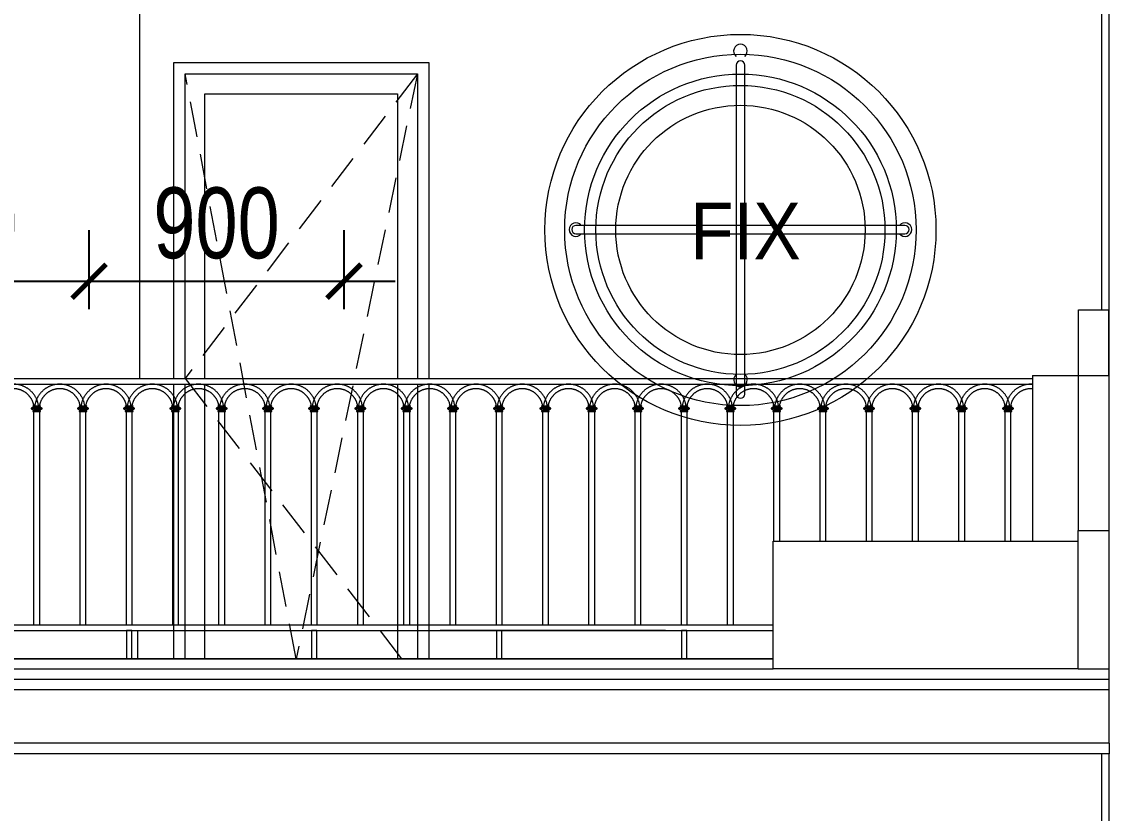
# Model space of a CAD drawing. Header units: millimetres. Extents: x -78046 to 260989, y -99288 to 158505.
# Drawn here: x 193884 to 197722, y 10957 to 13750 of the extents above; entities that cross this region are included whole.
import ezdxf
from ezdxf.xclip import XClip

# ---------------------------------------------------------------- set-up
doc = ezdxf.new("R2010")
doc.units = ezdxf.units.MM
doc.header["$LTSCALE"] = 100
doc.header["$XCLIPFRAME"] = 0
doc.header["$PDMODE"] = 98
doc.linetypes.add('HIDDEN', pattern=[0.375, 0.25, -0.125])
doc.layers.get('Defpoints').update_dxf_attribs({"lineweight": 13})
for name, color, linetype, lineweight in [('-DOOR', 137, 'Continuous', 9), ('-HATCH', 8, 'Continuous', 5), ('-HIDE', 3, 'HIDDEN', 13), ('-LINE1', 7, 'Continuous', 18), ('-TEXT', 7, 'Continuous', 15)]:
    doc.layers.add(name, color=color, linetype=linetype, lineweight=lineweight)
doc.styles.add('AVANH', font='VHAVAN_2.TTF', dxfattribs={"width": 0.8})
doc.styles.add('X-5M-DH-TUM1$0$AVANTH', font='arial.ttf', dxfattribs={"width": 0.9})
doc.dimstyles.new('C_100A3', dxfattribs={"dimscale": 100, "dimtxt": 2.5, "dimasz": 1.2, "dimexe": 1.8, "dimexo": 0, "dimgap": 0.75, "dimtad": 1, "dimdec": 0, "dimzin": 0, "dimdsep": 46, "dimtxsty": 'AVANH', "dimblk": 'ARCHTICK', "dimcen": 0, "dimdle": 1.8, "dimclrd": 256, "dimclre": 256, "dimclrt": 7, "dimadec": 0, "dimazin": 0, "dimtfac": 0.0001, "dimtdec": 0, "dimtix": 1, "dimtmove": 2, "dimatfit": 3, "dimldrblk": 'ARCHTICK', "dimfxl": 1.8, "dimtolj": 1, "dimtzin": 0, "dimarcsym": 0})

# ---------------------------------------------------------------- blocks, each defined once
blk = doc.blocks.new('lancan')
for p, q in [((-1.1, 988.8), (6547.2, 988.8)), ((-1.1, 968.8), (6547.2, 968.8)), ((2936, 889), (2927.7, 884)), ((2927.7, 884), (2927.7, 882)), ((2937.6, 884), (2927.7, 884)), ((2933.6, 893), (2933.6, 891)), ((2933.6, 893), (2937.6, 893)), ((2933.6, 891), (2936, 891)), ((2936, 891), (2936, 889)), ((2936, 891), (2937.6, 891)), ((2936, 889), (2958.4, 889)), ((2937.6, 893), (2956.8, 893)), ((2956.8, 891), (2937.6, 891)), ((2937.6, 882), (2937.6, 884)), ((2937.6, 884), (2956.8, 884)), ((2956.8, 893), (2960.8, 893)), ((2956.8, 891), (2958.4, 891)), ((2956.8, 884), (2956.8, 882)), ((2956.8, 884), (2966.6, 884)), ((2958.4, 889), (2958.4, 891)), ((2958.4, 891), (2960.8, 891)), ((2966.6, 884), (2958.4, 889)), ((2960.8, 891), (2960.8, 893)), ((2966.6, 882), (2966.6, 884)), ((3099.2, 889), (3090.9, 884)), ((3090.9, 884), (3090.9, 882)), ((3100.8, 884), (3090.9, 884)), ((3096.8, 893), (3096.8, 891)), ((3096.8, 893), (3100.8, 893)), ((3096.8, 891), (3099.2, 891)), ((3099.2, 891), (3099.2, 889)), ((3099.2, 891), (3100.8, 891)), ((3099.2, 889), (3121.6, 889)), ((3100.8, 893), (3120, 893)), ((3120, 891), (3100.8, 891)), ((3100.8, 882), (3100.8, 884)), ((3100.8, 884), (3120, 884)), ((3120, 893), (3124, 893)), ((3120, 891), (3121.6, 891)), ((3120, 884), (3120, 882)), ((3120, 884), (3129.8, 884)), ((3121.6, 889), (3121.6, 891)), ((3121.6, 891), (3124, 891)), ((3129.8, 884), (3121.6, 889)), ((3124, 891), (3124, 893)), ((3129.8, 882), (3129.8, 884)), ((3262.4, 889), (3254.1, 884)), ((3254.1, 884), (3254.1, 882)), ((3264, 884), (3254.1, 884)), ((3260, 893), (3260, 891)), ((3260, 893), (3264, 893)), ((3260, 891), (3262.4, 891)), ((3262.4, 891), (3262.4, 889)), ((3262.4, 891), (3264, 891)), ((3262.4, 889), (3284.8, 889)), ((3264, 893), (3283.2, 893)), ((3283.2, 891), (3264, 891)), ((3264, 882), (3264, 884)), ((3264, 884), (3283.2, 884)), ((3283.2, 893), (3287.2, 893)), ((3283.2, 891), (3284.8, 891)), ((3283.2, 884), (3283.2, 882)), ((3283.2, 884), (3293, 884)), ((3284.8, 889), (3284.8, 891)), ((3284.8, 891), (3287.2, 891)), ((3293, 884), (3284.8, 889)), ((3287.2, 891), (3287.2, 893)), ((3293, 882), (3293, 884)), ((3425.6, 889), (3417.3, 884)), ((3417.3, 884), (3417.3, 882)), ((3427.2, 884), (3417.3, 884)), ((3423.2, 893), (3423.2, 891)), ((3423.2, 893), (3427.2, 893)), ((3423.2, 891), (3425.6, 891)), ((3425.6, 891), (3425.6, 889)), ((3425.6, 891), (3427.2, 891)), ((3425.6, 889), (3448, 889)), ((3427.2, 893), (3446.4, 893)), ((3446.4, 891), (3427.2, 891)), ((3427.2, 882), (3427.2, 884)), ((3427.2, 884), (3446.4, 884)), ((3446.4, 893), (3450.4, 893)), ((3446.4, 891), (3448, 891)), ((3446.4, 884), (3446.4, 882)), ((3446.4, 884), (3456.2, 884)), ((3448, 889), (3448, 891)), ((3448, 891), (3450.4, 891)), ((3456.2, 884), (3448, 889)), ((3450.4, 891), (3450.4, 893)), ((3456.2, 882), (3456.2, 884)), ((3588.8, 889), (3580.5, 884)), ((3580.5, 884), (3580.5, 882)), ((3590.4, 884), (3580.5, 884)), ((3586.4, 893), (3586.4, 891)), ((3586.4, 893), (3590.4, 893)), ((3586.4, 891), (3588.8, 891)), ((3588.8, 891), (3588.8, 889)), ((3588.8, 891), (3590.4, 891)), ((3588.8, 889), (3611.2, 889)), ((3590.4, 893), (3609.6, 893)), ((3609.6, 891), (3590.4, 891)), ((3590.4, 882), (3590.4, 884)), ((3590.4, 884), (3609.6, 884)), ((3609.6, 893), (3613.6, 893)), ((3609.6, 891), (3611.2, 891)), ((3609.6, 884), (3609.6, 882)), ((3609.6, 884), (3619.4, 884)), ((3611.2, 889), (3611.2, 891)), ((3611.2, 891), (3613.6, 891)), ((3619.4, 884), (3611.2, 889)), ((3613.6, 891), (3613.6, 893)), ((3619.4, 882), (3619.4, 884)), ((3752, 889), (3743.7, 884)), ((3743.7, 884), (3743.7, 882)), ((3753.6, 884), (3743.7, 884)), ((3749.6, 893), (3749.6, 891)), ((3749.6, 893), (3753.6, 893)), ((3749.6, 891), (3752, 891)), ((3752, 891), (3752, 889)), ((3752, 891), (3753.6, 891)), ((3752, 889), (3774.4, 889)), ((3753.6, 893), (3772.8, 893)), ((3772.8, 891), (3753.6, 891)), ((3753.6, 882), (3753.6, 884)), ((3753.6, 884), (3772.8, 884)), ((3772.8, 893), (3776.8, 893)), ((3772.8, 891), (3774.4, 891)), ((3772.8, 884), (3772.8, 882)), ((3772.8, 884), (3782.6, 884)), ((3774.4, 889), (3774.4, 891)), ((3774.4, 891), (3776.8, 891)), ((3782.6, 884), (3774.4, 889)), ((3776.8, 891), (3776.8, 893)), ((3782.6, 882), (3782.6, 884)), ((3915.2, 889), (3906.9, 884)), ((3906.9, 884), (3906.9, 882)), ((3916.8, 884), (3906.9, 884)), ((3912.8, 893), (3912.8, 891)), ((3912.8, 893), (3916.8, 893)), ((3912.8, 891), (3915.2, 891)), ((3915.2, 891), (3915.2, 889)), ((3915.2, 891), (3916.8, 891)), ((3915.2, 889), (3937.6, 889)), ((3916.8, 893), (3936, 893)), ((3936, 891), (3916.8, 891)), ((3916.8, 882), (3916.8, 884)), ((3916.8, 884), (3936, 884)), ((3936, 893), (3940, 893)), ((3936, 891), (3937.6, 891)), ((3936, 884), (3936, 882)), ((3936, 884), (3945.8, 884)), ((3937.6, 889), (3937.6, 891)), ((3937.6, 891), (3940, 891)), ((3945.8, 884), (3937.6, 889)), ((3940, 891), (3940, 893)), ((3945.8, 882), (3945.8, 884)), ((4078.4, 889), (4070.1, 884)), ((4070.1, 884), (4070.1, 882)), ((4080, 884), (4070.1, 884)), ((4076, 893), (4076, 891)), ((4076, 893), (4080, 893)), ((4076, 891), (4078.4, 891)), ((4078.4, 891), (4078.4, 889)), ((4078.4, 891), (4080, 891)), ((4078.4, 889), (4100.8, 889)), ((4080, 893), (4099.2, 893)), ((4099.2, 891), (4080, 891)), ((4080, 882), (4080, 884)), ((4080, 884), (4099.2, 884)), ((4099.2, 893), (4103.2, 893)), ((4099.2, 891), (4100.8, 891)), ((4099.2, 884), (4099.2, 882)), ((4099.2, 884), (4109, 884)), ((4100.8, 889), (4100.8, 891)), ((4100.8, 891), (4103.2, 891)), ((4109, 884), (4100.8, 889)), ((4103.2, 891), (4103.2, 893)), ((4109, 882), (4109, 884)), ((4241.6, 889), (4233.3, 884)), ((4233.3, 884), (4233.3, 882)), ((4243.2, 884), (4233.3, 884)), ((4239.2, 893), (4239.2, 891)), ((4239.2, 893), (4243.2, 893)), ((4239.2, 891), (4241.6, 891)), ((4241.6, 891), (4241.6, 889)), ((4241.6, 891), (4243.2, 891)), ((4241.6, 889), (4264, 889)), ((4243.2, 893), (4262.4, 893)), ((4262.4, 891), (4243.2, 891)), ((4243.2, 882), (4243.2, 884)), ((4243.2, 884), (4262.4, 884)), ((4262.4, 893), (4266.4, 893)), ((4262.4, 891), (4264, 891)), ((4262.4, 884), (4262.4, 882)), ((4262.4, 884), (4272.2, 884)), ((4264, 889), (4264, 891)), ((4264, 891), (4266.4, 891)), ((4272.2, 884), (4264, 889)), ((4266.4, 891), (4266.4, 893)), ((4272.2, 882), (4272.2, 884)), ((4404.8, 889), (4396.5, 884)), ((4396.5, 884), (4396.5, 882)), ((4406.4, 884), (4396.5, 884)), ((4402.4, 893), (4402.4, 891)), ((4402.4, 893), (4406.4, 893)), ((4402.4, 891), (4404.8, 891)), ((4404.8, 891), (4404.8, 889)), ((4404.8, 891), (4406.4, 891)), ((4404.8, 889), (4427.1, 889)), ((4406.4, 893), (4425.6, 893)), ((4425.6, 891), (4406.4, 891)), ((4406.4, 882), (4406.4, 884)), ((4406.4, 884), (4425.6, 884)), ((4425.6, 893), (4429.5, 893)), ((4425.6, 891), (4427.1, 891)), ((4425.6, 884), (4425.6, 882)), ((4425.6, 884), (4435.4, 884)), ((4427.1, 889), (4427.1, 891)), ((4427.1, 891), (4429.5, 891)), ((4435.4, 884), (4427.1, 889)), ((4429.5, 891), (4429.5, 893)), ((4435.4, 882), (4435.4, 884)), ((4568, 889), (4559.7, 884)), ((4559.7, 884), (4559.7, 882)), ((4569.6, 884), (4559.7, 884)), ((4565.6, 893), (4565.6, 891)), ((4565.6, 893), (4569.6, 893)), ((4565.6, 891), (4568, 891)), ((4568, 891), (4568, 889)), ((4568, 891), (4569.6, 891)), ((4568, 889), (4590.3, 889)), ((4569.6, 893), (4588.8, 893)), ((4588.8, 891), (4569.6, 891)), ((4569.6, 882), (4569.6, 884)), ((4569.6, 884), (4588.8, 884)), ((4588.8, 893), (4592.7, 893)), ((4588.8, 891), (4590.3, 891)), ((4588.8, 884), (4588.8, 882)), ((4588.8, 884), (4598.6, 884)), ((4590.3, 889), (4590.3, 891)), ((4590.3, 891), (4592.7, 891)), ((4598.6, 884), (4590.3, 889)), ((4592.7, 891), (4592.7, 893)), ((4598.6, 882), (4598.6, 884)), ((4731.2, 889), (4722.9, 884)), ((4722.9, 884), (4722.9, 882)), ((4732.8, 884), (4722.9, 884)), ((4728.8, 893), (4728.8, 891)), ((4728.8, 893), (4732.8, 893)), ((4728.8, 891), (4731.2, 891)), ((4731.2, 891), (4731.2, 889)), ((4731.2, 891), (4732.8, 891)), ((4731.2, 889), (4753.5, 889)), ((4732.8, 893), (4752, 893)), ((4752, 891), (4732.8, 891)), ((4732.8, 882), (4732.8, 884)), ((4732.8, 884), (4752, 884)), ((4752, 893), (4755.9, 893)), ((4752, 891), (4753.5, 891)), ((4752, 884), (4752, 882)), ((4752, 884), (4761.8, 884)), ((4753.5, 889), (4753.5, 891)), ((4753.5, 891), (4755.9, 891)), ((4761.8, 884), (4753.5, 889)), ((4755.9, 891), (4755.9, 893)), ((4761.8, 882), (4761.8, 884)), ((4894.4, 889), (4886.1, 884)), ((4886.1, 884), (4886.1, 882)), ((4896, 884), (4886.1, 884)), ((4892, 893), (4892, 891)), ((4892, 893), (4896, 893)), ((4892, 891), (4894.4, 891)), ((4894.4, 891), (4894.4, 889)), ((4894.4, 891), (4896, 891)), ((4894.4, 889), (4916.7, 889)), ((4896, 893), (4915.2, 893)), ((4915.2, 891), (4896, 891)), ((4896, 882), (4896, 884)), ((4896, 884), (4915.2, 884)), ((4915.2, 893), (4919.1, 893)), ((4915.2, 891), (4916.7, 891)), ((4915.2, 884), (4915.2, 882)), ((4915.2, 884), (4925, 884)), ((4916.7, 889), (4916.7, 891)), ((4916.7, 891), (4919.1, 891)), ((4925, 884), (4916.7, 889)), ((4919.1, 891), (4919.1, 893)), ((4925, 882), (4925, 884)), ((5057.6, 889), (5049.3, 884)), ((5049.3, 884), (5049.3, 882)), ((5059.2, 884), (5049.3, 884)), ((5055.2, 893), (5055.2, 891)), ((5055.2, 893), (5059.2, 893)), ((5055.2, 891), (5057.6, 891)), ((5057.6, 891), (5057.6, 889)), ((5057.6, 891), (5059.2, 891)), ((5057.6, 889), (5079.9, 889)), ((5059.2, 893), (5078.4, 893)), ((5078.4, 891), (5059.2, 891)), ((5059.2, 882), (5059.2, 884)), ((5059.2, 884), (5078.4, 884)), ((5078.4, 893), (5082.3, 893)), ((5078.4, 891), (5079.9, 891)), ((5078.4, 884), (5078.4, 882)), ((5078.4, 884), (5088.2, 884)), ((5079.9, 889), (5079.9, 891)), ((5079.9, 891), (5082.3, 891)), ((5088.2, 884), (5079.9, 889)), ((5082.3, 891), (5082.3, 893)), ((5088.2, 882), (5088.2, 884)), ((5220.8, 889), (5212.5, 884)), ((5212.5, 884), (5212.5, 882)), ((5222.4, 884), (5212.5, 884)), ((5218.4, 893), (5218.4, 891)), ((5218.4, 893), (5222.4, 893)), ((5218.4, 891), (5220.8, 891)), ((5220.8, 891), (5220.8, 889)), ((5220.8, 891), (5222.4, 891)), ((5220.8, 889), (5243.1, 889)), ((5222.4, 893), (5241.6, 893)), ((5241.6, 891), (5222.4, 891)), ((5222.4, 882), (5222.4, 884)), ((5222.4, 884), (5241.6, 884)), ((5241.6, 893), (5245.5, 893)), ((5241.6, 891), (5243.1, 891)), ((5241.6, 884), (5241.6, 882)), ((5241.6, 884), (5251.4, 884)), ((5243.1, 889), (5243.1, 891)), ((5243.1, 891), (5245.5, 891)), ((5251.4, 884), (5243.1, 889)), ((5245.5, 891), (5245.5, 893)), ((5251.4, 882), (5251.4, 884)), ((5384, 889), (5375.7, 884)), ((5375.7, 884), (5375.7, 882)), ((5385.6, 884), (5375.7, 884)), ((5381.6, 893), (5381.6, 891)), ((5381.6, 893), (5385.6, 893)), ((5381.6, 891), (5384, 891)), ((5384, 891), (5384, 889)), ((5384, 891), (5385.6, 891)), ((5384, 889), (5406.3, 889)), ((5385.6, 893), (5404.8, 893)), ((5404.8, 891), (5385.6, 891)), ((5385.6, 882), (5385.6, 884)), ((5385.6, 884), (5404.8, 884)), ((5404.8, 893), (5408.7, 893)), ((5404.8, 891), (5406.3, 891)), ((5404.8, 884), (5404.8, 882)), ((5404.8, 884), (5414.6, 884)), ((5406.3, 889), (5406.3, 891)), ((5406.3, 891), (5408.7, 891)), ((5414.6, 884), (5406.3, 889)), ((5408.7, 891), (5408.7, 893)), ((5414.6, 882), (5414.6, 884)), ((5547.2, 889), (5538.9, 884)), ((5538.9, 884), (5538.9, 882)), ((5548.8, 884), (5538.9, 884)), ((5544.8, 893), (5544.8, 891)), ((5544.8, 893), (5548.8, 893)), ((5544.8, 891), (5547.2, 891)), ((5547.2, 891), (5547.2, 889)), ((5547.2, 891), (5548.8, 891)), ((5547.2, 889), (5569.5, 889)), ((5548.8, 893), (5568, 893)), ((5568, 891), (5548.8, 891)), ((5548.8, 882), (5548.8, 884)), ((5548.8, 884), (5568, 884)), ((5568, 893), (5571.9, 893)), ((5568, 891), (5569.5, 891)), ((5568, 884), (5568, 882)), ((5568, 884), (5577.8, 884)), ((5569.5, 889), (5569.5, 891)), ((5569.5, 891), (5571.9, 891)), ((5577.8, 884), (5569.5, 889)), ((5571.9, 891), (5571.9, 893)), ((5577.8, 882), (5577.8, 884)), ((5710.4, 889), (5702.1, 884)), ((5702.1, 884), (5702.1, 882)), ((5712, 884), (5702.1, 884)), ((5708, 893), (5708, 891)), ((5708, 893), (5712, 893)), ((5708, 891), (5710.4, 891)), ((5710.4, 891), (5710.4, 889)), ((5710.4, 891), (5712, 891)), ((5710.4, 889), (5732.7, 889)), ((5712, 893), (5731.2, 893)), ((5731.2, 891), (5712, 891)), ((5712, 882), (5712, 884)), ((5712, 884), (5731.2, 884)), ((5731.2, 893), (5735.1, 893)), ((5731.2, 891), (5732.7, 891)), ((5731.2, 884), (5731.2, 882)), ((5731.2, 884), (5741, 884)), ((5732.7, 889), (5732.7, 891)), ((5732.7, 891), (5735.1, 891)), ((5741, 884), (5732.7, 889)), ((5735.1, 891), (5735.1, 893)), ((5741, 882), (5741, 884)), ((5873.6, 889), (5865.3, 884)), ((5865.3, 884), (5865.3, 882)), ((5875.2, 884), (5865.3, 884)), ((5871.2, 893), (5871.2, 891)), ((5871.2, 893), (5875.2, 893)), ((5871.2, 891), (5873.6, 891)), ((5873.6, 891), (5873.6, 889)), ((5873.6, 891), (5875.2, 891)), ((5873.6, 889), (5895.9, 889)), ((5875.2, 893), (5894.4, 893)), ((5894.4, 891), (5875.2, 891)), ((5875.2, 882), (5875.2, 884)), ((5875.2, 884), (5894.4, 884)), ((5894.4, 893), (5898.3, 893)), ((5894.4, 891), (5895.9, 891)), ((5894.4, 884), (5894.4, 882)), ((5894.4, 884), (5904.2, 884)), ((5895.9, 889), (5895.9, 891)), ((5895.9, 891), (5898.3, 891)), ((5904.2, 884), (5895.9, 889)), ((5898.3, 891), (5898.3, 893)), ((5904.2, 882), (5904.2, 884)), ((6036.8, 889), (6028.5, 884)), ((6028.5, 884), (6028.5, 882)), ((6038.4, 884), (6028.5, 884)), ((6034.4, 893), (6034.4, 891)), ((6034.4, 893), (6038.4, 893)), ((6034.4, 891), (6036.8, 891)), ((6036.8, 891), (6036.8, 889)), ((6036.8, 891), (6038.4, 891)), ((6036.8, 889), (6059.1, 889)), ((6038.4, 893), (6057.6, 893)), ((6057.6, 891), (6038.4, 891)), ((6038.4, 882), (6038.4, 884)), ((6038.4, 884), (6057.6, 884)), ((6057.6, 893), (6061.5, 893)), ((6057.6, 891), (6059.1, 891)), ((6057.6, 884), (6057.6, 882)), ((6057.6, 884), (6067.4, 884)), ((6059.1, 889), (6059.1, 891)), ((6059.1, 891), (6061.5, 891)), ((6067.4, 884), (6059.1, 889)), ((6061.5, 891), (6061.5, 893)), ((6067.4, 882), (6067.4, 884)), ((6200, 889), (6191.7, 884)), ((6191.7, 884), (6191.7, 882)), ((6201.6, 884), (6191.7, 884)), ((6197.6, 893), (6197.6, 891)), ((6197.6, 893), (6201.6, 893)), ((6197.6, 891), (6200, 891)), ((6200, 891), (6200, 889)), ((6200, 891), (6201.6, 891)), ((6200, 889), (6222.3, 889)), ((6201.6, 893), (6220.8, 893)), ((6220.8, 891), (6201.6, 891)), ((6201.6, 882), (6201.6, 884)), ((6201.6, 884), (6220.8, 884)), ((6220.8, 893), (6224.7, 893)), ((6220.8, 891), (6222.3, 891)), ((6220.8, 884), (6220.8, 882)), ((6220.8, 884), (6230.6, 884)), ((6222.3, 889), (6222.3, 891)), ((6222.3, 891), (6224.7, 891)), ((6230.6, 884), (6222.3, 889)), ((6224.7, 891), (6224.7, 893)), ((6230.6, 882), (6230.6, 884)), ((6363.2, 889), (6354.9, 884)), ((6354.9, 884), (6354.9, 882)), ((6364.8, 884), (6354.9, 884)), ((6360.8, 893), (6360.8, 891)), ((6360.8, 893), (6364.8, 893)), ((6360.8, 891), (6363.2, 891)), ((6363.2, 891), (6363.2, 889)), ((6363.2, 891), (6364.8, 891)), ((6363.2, 889), (6385.5, 889)), ((6364.8, 893), (6384, 893)), ((6384, 891), (6364.8, 891)), ((6364.8, 882), (6364.8, 884)), ((6364.8, 884), (6384, 884)), ((6384, 893), (6387.9, 893)), ((6384, 891), (6385.5, 891)), ((6384, 884), (6384, 882)), ((6384, 884), (6393.8, 884)), ((6385.5, 889), (6385.5, 891)), ((6385.5, 891), (6387.9, 891)), ((6393.8, 884), (6385.5, 889)), ((6387.9, 891), (6387.9, 893)), ((6393.8, 882), (6393.8, 884)), ((2927.7, 882), (2936, 876.9)), ((2937.6, 882), (2927.7, 882)), ((2933.6, 874.9), (2933.6, 872.9)), ((2933.6, 874.9), (2936, 874.9)), ((2933.6, 872.9), (2937.6, 872.9)), ((2936, 876.9), (2936, 874.9)), ((2936, 876.9), (2958.4, 876.9)), ((2936, 874.9), (2937.6, 874.9)), ((2937.6, 882), (2956.8, 882)), ((2956.8, 874.9), (2937.6, 874.9)), ((2937.6, 120), (2937.6, 872.9)), ((2937.6, 872.9), (2956.8, 872.9)), ((2956.8, 882), (2966.6, 882)), ((2956.8, 874.9), (2958.4, 874.9)), ((2956.8, 872.9), (2956.8, 120)), ((2956.8, 872.9), (2960.8, 872.9)), ((2958.4, 876.9), (2966.6, 882)), ((2958.4, 874.9), (2958.4, 876.9)), ((2958.4, 874.9), (2960.8, 874.9)), ((2960.8, 872.9), (2960.8, 874.9)), ((3090.9, 882), (3099.2, 876.9)), ((3100.8, 882), (3090.9, 882)), ((3096.8, 874.9), (3096.8, 872.9)), ((3096.8, 874.9), (3099.2, 874.9)), ((3096.8, 872.9), (3100.8, 872.9)), ((3099.2, 876.9), (3099.2, 874.9)), ((3099.2, 876.9), (3121.6, 876.9)), ((3099.2, 874.9), (3100.8, 874.9)), ((3100.8, 882), (3120, 882)), ((3120, 874.9), (3100.8, 874.9)), ((3100.8, 120), (3100.8, 872.9)), ((3100.8, 872.9), (3120, 872.9)), ((3120, 882), (3129.8, 882)), ((3120, 874.9), (3121.6, 874.9)), ((3120, 872.9), (3120, 120)), ((3120, 872.9), (3124, 872.9)), ((3121.6, 876.9), (3129.8, 882)), ((3121.6, 874.9), (3121.6, 876.9)), ((3121.6, 874.9), (3124, 874.9)), ((3124, 872.9), (3124, 874.9)), ((3254.1, 882), (3262.4, 876.9)), ((3264, 882), (3254.1, 882)), ((3260, 874.9), (3260, 872.9)), ((3260, 874.9), (3262.4, 874.9)), ((3260, 872.9), (3264, 872.9)), ((3262.4, 876.9), (3262.4, 874.9)), ((3262.4, 876.9), (3284.8, 876.9)), ((3262.4, 874.9), (3264, 874.9)), ((3264, 882), (3283.2, 882)), ((3283.2, 874.9), (3264, 874.9)), ((3264, 120), (3264, 872.9)), ((3264, 872.9), (3283.2, 872.9)), ((3283.2, 882), (3293, 882)), ((3283.2, 874.9), (3284.8, 874.9)), ((3283.2, 872.9), (3283.2, 120)), ((3283.2, 872.9), (3287.2, 872.9)), ((3284.8, 876.9), (3293, 882)), ((3284.8, 874.9), (3284.8, 876.9)), ((3284.8, 874.9), (3287.2, 874.9)), ((3287.2, 872.9), (3287.2, 874.9)), ((3417.3, 882), (3425.6, 876.9)), ((3427.2, 882), (3417.3, 882)), ((3423.2, 874.9), (3423.2, 872.9)), ((3423.2, 874.9), (3425.6, 874.9)), ((3423.2, 872.9), (3427.2, 872.9)), ((3425.6, 876.9), (3425.6, 874.9)), ((3425.6, 876.9), (3448, 876.9)), ((3425.6, 874.9), (3427.2, 874.9)), ((3427.2, 882), (3446.4, 882)), ((3446.4, 874.9), (3427.2, 874.9)), ((3427.2, 120), (3427.2, 872.9)), ((3427.2, 872.9), (3446.4, 872.9)), ((3446.4, 882), (3456.2, 882)), ((3446.4, 874.9), (3448, 874.9)), ((3446.4, 872.9), (3446.4, 120)), ((3446.4, 872.9), (3450.4, 872.9)), ((3448, 876.9), (3456.2, 882)), ((3448, 874.9), (3448, 876.9)), ((3448, 874.9), (3450.4, 874.9)), ((3450.4, 872.9), (3450.4, 874.9)), ((3580.5, 882), (3588.8, 876.9)), ((3590.4, 882), (3580.5, 882)), ((3586.4, 874.9), (3586.4, 872.9)), ((3586.4, 874.9), (3588.8, 874.9)), ((3586.4, 872.9), (3590.4, 872.9)), ((3588.8, 876.9), (3588.8, 874.9)), ((3588.8, 876.9), (3611.2, 876.9)), ((3588.8, 874.9), (3590.4, 874.9)), ((3590.4, 882), (3609.6, 882)), ((3609.6, 874.9), (3590.4, 874.9)), ((3590.4, 120), (3590.4, 872.9)), ((3590.4, 872.9), (3609.6, 872.9)), ((3609.6, 882), (3619.4, 882)), ((3609.6, 874.9), (3611.2, 874.9)), ((3609.6, 872.9), (3609.6, 120)), ((3609.6, 872.9), (3613.6, 872.9)), ((3611.2, 876.9), (3619.4, 882)), ((3611.2, 874.9), (3611.2, 876.9)), ((3611.2, 874.9), (3613.6, 874.9)), ((3613.6, 872.9), (3613.6, 874.9)), ((3743.7, 882), (3752, 876.9)), ((3753.6, 882), (3743.7, 882)), ((3749.6, 874.9), (3749.6, 872.9)), ((3749.6, 874.9), (3752, 874.9)), ((3749.6, 872.9), (3753.6, 872.9)), ((3752, 876.9), (3752, 874.9)), ((3752, 876.9), (3774.4, 876.9)), ((3752, 874.9), (3753.6, 874.9)), ((3753.6, 882), (3772.8, 882)), ((3772.8, 874.9), (3753.6, 874.9)), ((3753.6, 120), (3753.6, 872.9)), ((3753.6, 872.9), (3772.8, 872.9)), ((3772.8, 882), (3782.6, 882)), ((3772.8, 874.9), (3774.4, 874.9)), ((3772.8, 872.9), (3772.8, 120)), ((3772.8, 872.9), (3776.8, 872.9)), ((3774.4, 876.9), (3782.6, 882)), ((3774.4, 874.9), (3774.4, 876.9)), ((3774.4, 874.9), (3776.8, 874.9)), ((3776.8, 872.9), (3776.8, 874.9)), ((3906.9, 882), (3915.2, 876.9)), ((3916.8, 882), (3906.9, 882)), ((3912.8, 874.9), (3912.8, 872.9)), ((3912.8, 874.9), (3915.2, 874.9)), ((3912.8, 872.9), (3916.8, 872.9)), ((3915.2, 876.9), (3915.2, 874.9)), ((3915.2, 876.9), (3937.6, 876.9)), ((3915.2, 874.9), (3916.8, 874.9)), ((3916.8, 882), (3936, 882)), ((3936, 874.9), (3916.8, 874.9)), ((3916.8, 120), (3916.8, 872.9)), ((3916.8, 872.9), (3936, 872.9)), ((3936, 882), (3945.8, 882)), ((3936, 874.9), (3937.6, 874.9)), ((3936, 872.9), (3936, 120)), ((3936, 872.9), (3940, 872.9)), ((3937.6, 876.9), (3945.8, 882)), ((3937.6, 874.9), (3937.6, 876.9)), ((3937.6, 874.9), (3940, 874.9)), ((3940, 872.9), (3940, 874.9)), ((4070.1, 882), (4078.4, 876.9)), ((4080, 882), (4070.1, 882)), ((4076, 874.9), (4076, 872.9)), ((4076, 874.9), (4078.4, 874.9)), ((4076, 872.9), (4080, 872.9)), ((4078.4, 876.9), (4078.4, 874.9)), ((4078.4, 876.9), (4100.8, 876.9)), ((4078.4, 874.9), (4080, 874.9)), ((4080, 882), (4099.2, 882)), ((4099.2, 874.9), (4080, 874.9)), ((4080, 120), (4080, 872.9)), ((4080, 872.9), (4099.2, 872.9)), ((4099.2, 882), (4109, 882)), ((4099.2, 874.9), (4100.8, 874.9)), ((4099.2, 872.9), (4099.2, 120)), ((4099.2, 872.9), (4103.2, 872.9)), ((4100.8, 876.9), (4109, 882)), ((4100.8, 874.9), (4100.8, 876.9)), ((4100.8, 874.9), (4103.2, 874.9)), ((4103.2, 872.9), (4103.2, 874.9)), ((4233.3, 882), (4241.6, 876.9)), ((4243.2, 882), (4233.3, 882)), ((4239.2, 874.9), (4239.2, 872.9)), ((4239.2, 874.9), (4241.6, 874.9)), ((4239.2, 872.9), (4243.2, 872.9)), ((4241.6, 876.9), (4241.6, 874.9)), ((4241.6, 876.9), (4264, 876.9)), ((4241.6, 874.9), (4243.2, 874.9)), ((4243.2, 882), (4262.4, 882)), ((4262.4, 874.9), (4243.2, 874.9)), ((4243.2, 120), (4243.2, 872.9)), ((4243.2, 872.9), (4262.4, 872.9)), ((4262.4, 882), (4272.2, 882)), ((4262.4, 874.9), (4264, 874.9)), ((4262.4, 872.9), (4262.4, 120)), ((4262.4, 872.9), (4266.4, 872.9)), ((4264, 876.9), (4272.2, 882)), ((4264, 874.9), (4264, 876.9)), ((4264, 874.9), (4266.4, 874.9)), ((4266.4, 872.9), (4266.4, 874.9)), ((4396.5, 882), (4404.8, 876.9)), ((4406.4, 882), (4396.5, 882)), ((4402.4, 874.9), (4402.4, 872.9)), ((4402.4, 874.9), (4404.8, 874.9)), ((4402.4, 872.9), (4406.4, 872.9)), ((4404.8, 876.9), (4404.8, 874.9)), ((4404.8, 876.9), (4427.1, 876.9)), ((4404.8, 874.9), (4406.4, 874.9)), ((4406.4, 882), (4425.6, 882)), ((4425.6, 874.9), (4406.4, 874.9)), ((4406.4, 120), (4406.4, 872.9)), ((4406.4, 872.9), (4425.6, 872.9)), ((4425.6, 882), (4435.4, 882)), ((4425.6, 874.9), (4427.1, 874.9)), ((4425.6, 872.9), (4425.6, 120)), ((4425.6, 872.9), (4429.5, 872.9)), ((4427.1, 876.9), (4435.4, 882)), ((4427.1, 874.9), (4427.1, 876.9)), ((4427.1, 874.9), (4429.5, 874.9)), ((4429.5, 872.9), (4429.5, 874.9)), ((4559.7, 882), (4568, 876.9)), ((4569.6, 882), (4559.7, 882)), ((4565.6, 874.9), (4565.6, 872.9)), ((4565.6, 874.9), (4568, 874.9)), ((4565.6, 872.9), (4569.6, 872.9)), ((4568, 876.9), (4568, 874.9)), ((4568, 876.9), (4590.3, 876.9)), ((4568, 874.9), (4569.6, 874.9)), ((4569.6, 882), (4588.8, 882)), ((4588.8, 874.9), (4569.6, 874.9)), ((4569.6, 120), (4569.6, 872.9)), ((4569.6, 872.9), (4588.8, 872.9)), ((4588.8, 882), (4598.6, 882)), ((4588.8, 874.9), (4590.3, 874.9)), ((4588.8, 872.9), (4588.8, 120)), ((4588.8, 872.9), (4592.7, 872.9)), ((4590.3, 876.9), (4598.6, 882)), ((4590.3, 874.9), (4590.3, 876.9)), ((4590.3, 874.9), (4592.7, 874.9)), ((4592.7, 872.9), (4592.7, 874.9)), ((4722.9, 882), (4731.2, 876.9)), ((4732.8, 882), (4722.9, 882)), ((4728.8, 874.9), (4728.8, 872.9)), ((4728.8, 874.9), (4731.2, 874.9)), ((4728.8, 872.9), (4732.8, 872.9)), ((4731.2, 876.9), (4731.2, 874.9)), ((4731.2, 876.9), (4753.5, 876.9)), ((4731.2, 874.9), (4732.8, 874.9)), ((4732.8, 882), (4752, 882)), ((4752, 874.9), (4732.8, 874.9)), ((4732.8, 120), (4732.8, 872.9)), ((4732.8, 872.9), (4752, 872.9)), ((4752, 882), (4761.8, 882)), ((4752, 874.9), (4753.5, 874.9)), ((4752, 872.9), (4752, 120)), ((4752, 872.9), (4755.9, 872.9)), ((4753.5, 876.9), (4761.8, 882)), ((4753.5, 874.9), (4753.5, 876.9)), ((4753.5, 874.9), (4755.9, 874.9)), ((4755.9, 872.9), (4755.9, 874.9)), ((4886.1, 882), (4894.4, 876.9)), ((4896, 882), (4886.1, 882)), ((4892, 874.9), (4892, 872.9)), ((4892, 874.9), (4894.4, 874.9)), ((4892, 872.9), (4896, 872.9)), ((4894.4, 876.9), (4894.4, 874.9)), ((4894.4, 876.9), (4916.7, 876.9)), ((4894.4, 874.9), (4896, 874.9)), ((4896, 882), (4915.2, 882)), ((4915.2, 874.9), (4896, 874.9)), ((4896, 120), (4896, 872.9)), ((4896, 872.9), (4915.2, 872.9)), ((4915.2, 882), (4925, 882)), ((4915.2, 874.9), (4916.7, 874.9)), ((4915.2, 872.9), (4915.2, 120)), ((4915.2, 872.9), (4919.1, 872.9)), ((4916.7, 876.9), (4925, 882)), ((4916.7, 874.9), (4916.7, 876.9)), ((4916.7, 874.9), (4919.1, 874.9)), ((4919.1, 872.9), (4919.1, 874.9)), ((5049.3, 882), (5057.6, 876.9)), ((5059.2, 882), (5049.3, 882)), ((5055.2, 874.9), (5055.2, 872.9)), ((5055.2, 874.9), (5057.6, 874.9)), ((5055.2, 872.9), (5059.2, 872.9)), ((5057.6, 876.9), (5057.6, 874.9)), ((5057.6, 876.9), (5079.9, 876.9)), ((5057.6, 874.9), (5059.2, 874.9)), ((5059.2, 882), (5078.4, 882)), ((5078.4, 874.9), (5059.2, 874.9)), ((5059.2, 120), (5059.2, 872.9)), ((5059.2, 872.9), (5078.4, 872.9)), ((5078.4, 882), (5088.2, 882)), ((5078.4, 874.9), (5079.9, 874.9)), ((5078.4, 872.9), (5078.4, 120)), ((5078.4, 872.9), (5082.3, 872.9)), ((5079.9, 876.9), (5088.2, 882)), ((5079.9, 874.9), (5079.9, 876.9)), ((5079.9, 874.9), (5082.3, 874.9)), ((5082.3, 872.9), (5082.3, 874.9)), ((5212.5, 882), (5220.8, 876.9)), ((5222.4, 882), (5212.5, 882)), ((5218.4, 874.9), (5218.4, 872.9)), ((5218.4, 874.9), (5220.8, 874.9)), ((5218.4, 872.9), (5222.4, 872.9)), ((5220.8, 876.9), (5220.8, 874.9)), ((5220.8, 876.9), (5243.1, 876.9)), ((5220.8, 874.9), (5222.4, 874.9)), ((5222.4, 882), (5241.6, 882)), ((5241.6, 874.9), (5222.4, 874.9)), ((5222.4, 120), (5222.4, 872.9)), ((5222.4, 872.9), (5241.6, 872.9)), ((5241.6, 882), (5251.4, 882)), ((5241.6, 874.9), (5243.1, 874.9)), ((5241.6, 872.9), (5241.6, 120)), ((5241.6, 872.9), (5245.5, 872.9)), ((5243.1, 876.9), (5251.4, 882)), ((5243.1, 874.9), (5243.1, 876.9)), ((5243.1, 874.9), (5245.5, 874.9)), ((5245.5, 872.9), (5245.5, 874.9)), ((5375.7, 882), (5384, 876.9)), ((5385.6, 882), (5375.7, 882)), ((5381.6, 874.9), (5381.6, 872.9)), ((5381.6, 874.9), (5384, 874.9)), ((5381.6, 872.9), (5385.6, 872.9)), ((5384, 876.9), (5384, 874.9)), ((5384, 876.9), (5406.3, 876.9)), ((5384, 874.9), (5385.6, 874.9)), ((5385.6, 882), (5404.8, 882)), ((5404.8, 874.9), (5385.6, 874.9)), ((5385.6, 120), (5385.6, 872.9)), ((5385.6, 872.9), (5404.8, 872.9)), ((5404.8, 882), (5414.6, 882)), ((5404.8, 874.9), (5406.3, 874.9)), ((5404.8, 872.9), (5404.8, 120)), ((5404.8, 872.9), (5408.7, 872.9)), ((5406.3, 876.9), (5414.6, 882)), ((5406.3, 874.9), (5406.3, 876.9)), ((5406.3, 874.9), (5408.7, 874.9)), ((5408.7, 872.9), (5408.7, 874.9)), ((5538.9, 882), (5547.2, 876.9)), ((5548.8, 882), (5538.9, 882)), ((5544.8, 874.9), (5544.8, 872.9)), ((5544.8, 874.9), (5547.2, 874.9)), ((5544.8, 872.9), (5548.8, 872.9)), ((5547.2, 876.9), (5547.2, 874.9)), ((5547.2, 876.9), (5569.5, 876.9)), ((5547.2, 874.9), (5548.8, 874.9)), ((5548.8, 882), (5568, 882)), ((5568, 874.9), (5548.8, 874.9)), ((5548.8, 120), (5548.8, 872.9)), ((5548.8, 872.9), (5568, 872.9)), ((5568, 882), (5577.8, 882)), ((5568, 874.9), (5569.5, 874.9)), ((5568, 872.9), (5568, 120)), ((5568, 872.9), (5571.9, 872.9)), ((5569.5, 876.9), (5577.8, 882)), ((5569.5, 874.9), (5569.5, 876.9)), ((5569.5, 874.9), (5571.9, 874.9)), ((5571.9, 872.9), (5571.9, 874.9)), ((5702.1, 882), (5710.4, 876.9)), ((5712, 882), (5702.1, 882)), ((5708, 874.9), (5708, 872.9)), ((5708, 874.9), (5710.4, 874.9)), ((5708, 872.9), (5712, 872.9)), ((5710.4, 876.9), (5710.4, 874.9)), ((5710.4, 876.9), (5732.7, 876.9)), ((5710.4, 874.9), (5712, 874.9)), ((5712, 882), (5731.2, 882)), ((5731.2, 874.9), (5712, 874.9)), ((5712, 120), (5712, 872.9)), ((5712, 872.9), (5731.2, 872.9)), ((5731.2, 882), (5741, 882)), ((5731.2, 874.9), (5732.7, 874.9)), ((5731.2, 872.9), (5731.2, 120)), ((5731.2, 872.9), (5735.1, 872.9)), ((5732.7, 876.9), (5741, 882)), ((5732.7, 874.9), (5732.7, 876.9)), ((5732.7, 874.9), (5735.1, 874.9)), ((5735.1, 872.9), (5735.1, 874.9)), ((5865.3, 882), (5873.6, 876.9)), ((5875.2, 882), (5865.3, 882)), ((5871.2, 874.9), (5871.2, 872.9)), ((5871.2, 874.9), (5873.6, 874.9)), ((5871.2, 872.9), (5875.2, 872.9)), ((5873.6, 876.9), (5873.6, 874.9)), ((5873.6, 876.9), (5895.9, 876.9)), ((5873.6, 874.9), (5875.2, 874.9)), ((5875.2, 882), (5894.4, 882)), ((5894.4, 874.9), (5875.2, 874.9)), ((5875.2, 120), (5875.2, 872.9)), ((5875.2, 872.9), (5894.4, 872.9)), ((5894.4, 882), (5904.2, 882)), ((5894.4, 874.9), (5895.9, 874.9)), ((5894.4, 872.9), (5894.4, 120)), ((5894.4, 872.9), (5898.3, 872.9)), ((5895.9, 876.9), (5904.2, 882)), ((5895.9, 874.9), (5895.9, 876.9)), ((5895.9, 874.9), (5898.3, 874.9)), ((5898.3, 872.9), (5898.3, 874.9)), ((6028.5, 882), (6036.8, 876.9)), ((6038.4, 882), (6028.5, 882)), ((6034.4, 874.9), (6034.4, 872.9)), ((6034.4, 874.9), (6036.8, 874.9)), ((6034.4, 872.9), (6038.4, 872.9)), ((6036.8, 876.9), (6036.8, 874.9)), ((6036.8, 876.9), (6059.1, 876.9)), ((6036.8, 874.9), (6038.4, 874.9)), ((6038.4, 882), (6057.6, 882)), ((6057.6, 874.9), (6038.4, 874.9)), ((6038.4, 120), (6038.4, 872.9)), ((6038.4, 872.9), (6057.6, 872.9)), ((6057.6, 882), (6067.4, 882)), ((6057.6, 874.9), (6059.1, 874.9)), ((6057.6, 872.9), (6057.6, 120)), ((6057.6, 872.9), (6061.5, 872.9)), ((6059.1, 876.9), (6067.4, 882)), ((6059.1, 874.9), (6059.1, 876.9)), ((6059.1, 874.9), (6061.5, 874.9)), ((6061.5, 872.9), (6061.5, 874.9)), ((6191.7, 882), (6200, 876.9)), ((6201.6, 882), (6191.7, 882)), ((6197.6, 874.9), (6197.6, 872.9)), ((6197.6, 874.9), (6200, 874.9)), ((6197.6, 872.9), (6201.6, 872.9)), ((6200, 876.9), (6200, 874.9)), ((6200, 876.9), (6222.3, 876.9)), ((6200, 874.9), (6201.6, 874.9)), ((6201.6, 882), (6220.8, 882)), ((6220.8, 874.9), (6201.6, 874.9)), ((6201.6, 120), (6201.6, 872.9)), ((6201.6, 872.9), (6220.8, 872.9)), ((6220.8, 882), (6230.6, 882)), ((6220.8, 874.9), (6222.3, 874.9)), ((6220.8, 872.9), (6220.8, 120)), ((6220.8, 872.9), (6224.7, 872.9)), ((6222.3, 876.9), (6230.6, 882)), ((6222.3, 874.9), (6222.3, 876.9)), ((6222.3, 874.9), (6224.7, 874.9)), ((6224.7, 872.9), (6224.7, 874.9)), ((6354.9, 882), (6363.2, 876.9)), ((6364.8, 882), (6354.9, 882)), ((6360.8, 874.9), (6360.8, 872.9)), ((6360.8, 874.9), (6363.2, 874.9)), ((6360.8, 872.9), (6364.8, 872.9)), ((6363.2, 876.9), (6363.2, 874.9)), ((6363.2, 876.9), (6385.5, 876.9)), ((6363.2, 874.9), (6364.8, 874.9)), ((6364.8, 882), (6384, 882)), ((6384, 874.9), (6364.8, 874.9)), ((6364.8, 120), (6364.8, 872.9)), ((6364.8, 872.9), (6384, 872.9)), ((6384, 882), (6393.8, 882)), ((6384, 874.9), (6385.5, 874.9)), ((6384, 872.9), (6384, 120)), ((6384, 872.9), (6387.9, 872.9)), ((6385.5, 876.9), (6393.8, 882)), ((6385.5, 874.9), (6385.5, 876.9)), ((6385.5, 874.9), (6387.9, 874.9)), ((6387.9, 872.9), (6387.9, 874.9)), ((-1.1, 120), (6547.2, 120)), ((-1.1, 100), (6547.2, 100)), ((-1.1, 0), (6547.2, 0))]:
    blk.add_line(p, q)
for points in [[(3283.2, 100), (3264, 100), (3264, 0), (3283.2, 0)], [(3936, 100), (3916.8, 100), (3916.8, 0), (3936, 0)], [(4588.8, 100), (4569.6, 100), (4569.6, 0), (4588.8, 0)], [(5241.6, 100), (5222.4, 100), (5222.4, 0), (5241.6, 0)]]:
    blk.add_lwpolyline(points, close=True)
for centre, radius, start, end in [((2865.6, 879.8), 89.2, 8.5304, 171.4696), ((3028.8, 879.8), 89.2, 8.5304, 171.4696), ((3192, 879.8), 89.2, 8.5304, 171.4696), ((3355.2, 879.8), 89.2, 8.5304, 171.4696), ((3518.4, 879.8), 89.2, 8.5304, 171.4696), ((3681.6, 879.8), 89.2, 8.5304, 171.4696), ((3844.8, 879.8), 89.2, 8.5304, 171.4696), ((4008, 879.8), 89.2, 8.5304, 171.4696), ((4171.2, 879.8), 89.2, 8.5304, 171.4696), ((4334.4, 879.8), 89.2, 8.5304, 171.4696), ((4497.6, 879.8), 89.2, 8.5304, 171.4696), ((4660.8, 879.8), 89.2, 8.5304, 171.4696), ((4824, 879.8), 89.2, 8.5304, 171.4696), ((4987.2, 879.8), 89.2, 8.5304, 171.4696), ((5150.4, 879.8), 89.2, 8.5304, 171.4696), ((5313.6, 879.8), 89.2, 8.5304, 171.4696), ((5476.8, 879.8), 89.2, 8.5304, 171.4696), ((5640, 879.8), 89.2, 8.5304, 171.4696), ((5803.2, 879.8), 89.2, 8.5304, 171.4696), ((5966.4, 879.8), 89.2, 8.5304, 171.4696), ((6129.6, 879.8), 89.2, 8.5304, 171.4696), ((6292.8, 879.8), 89.2, 8.5304, 171.4696), ((6456, 879.8), 89.2, 8.5304, 171.4696), ((2865.6, 879.8), 73.2, 10.4137, 169.5863), ((3028.8, 879.8), 73.2, 10.4137, 169.5863), ((3192, 879.8), 73.2, 10.4137, 169.5863), ((3355.2, 879.8), 73.2, 10.4137, 169.5863), ((3518.4, 879.8), 73.2, 10.4137, 169.5863), ((3681.6, 879.8), 73.2, 10.4137, 169.5863), ((3844.8, 879.8), 73.2, 10.4137, 169.5863), ((4008, 879.8), 73.2, 10.4137, 169.5863), ((4171.2, 879.8), 73.2, 10.4137, 169.5863), ((4334.4, 879.8), 73.2, 10.4137, 169.5863), ((4497.6, 879.8), 73.2, 10.4137, 169.5863), ((4660.8, 879.8), 73.2, 10.4137, 169.5863), ((4824, 879.8), 73.2, 10.4137, 169.5863), ((4987.2, 879.8), 73.2, 10.4137, 169.5863), ((5150.4, 879.8), 73.2, 10.4137, 169.5863), ((5313.6, 879.8), 73.2, 10.4137, 169.5863), ((5476.8, 879.8), 73.2, 10.4137, 169.5863), ((5640, 879.8), 73.2, 10.4137, 169.5863), ((5803.2, 879.8), 73.2, 10.4137, 169.5863), ((5966.4, 879.8), 73.2, 10.4137, 169.5863), ((6129.6, 879.8), 73.2, 10.4137, 169.5863), ((6292.8, 879.8), 73.2, 10.4137, 169.5863), ((6456, 879.8), 73.2, 10.4137, 169.5863)]:
    blk.add_arc(centre, radius, start, end)
blk = doc.blocks.new('_ARCHTICK')
at = {"const_width": 0.15}
blk.add_lwpolyline([(-0.5, -0.5), (0.5, 0.5)], dxfattribs=at)
blk = doc.blocks.new('*D153')
at = {"layer": 'Defpoints', "lineweight": -2, "transparency": 16777216}
for p, q in [((193021.2, 12736), (193021.2, 13014.1)), ((194121.7, 12736), (194121.7, 13014.1)), ((192841.2, 12834.1), (194301.7, 12834.1))]:
    blk.add_line(p, q, dxfattribs=at)
at = {"layer": 'Defpoints', "color": 0, "transparency": 16777216}
for p in [(194121.7, 12834.1), (193021.2, 12736), (194121.7, 12736)]:
    blk.add_point(p, dxfattribs=at)
at = {"layer": 'Defpoints', "lineweight": -2, "transparency": 16777216, "xscale": 120, "yscale": 120, "zscale": 120, "rotation": 180}
blk.add_blockref('_ARCHTICK', (193021.2, 12834.1), dxfattribs=at)
at = {"layer": 'Defpoints', "lineweight": -2, "transparency": 16777216, "xscale": 120, "yscale": 120, "zscale": 120}
blk.add_blockref('_ARCHTICK', (194121.7, 12834.1), dxfattribs=at)
at = {"layer": 'Defpoints', "color": 7, "transparency": 16777216, "insert": (193571.5, 13038.4), "char_height": 250, "attachment_point": 5, "style": 'AVANH'}
blk.add_mtext('\\A1;1100', dxfattribs=at)
blk = doc.blocks.new('*D156')
at = {"layer": 'Defpoints', "lineweight": -2, "transparency": 16777216}
for p, q in [((194121.7, 12736), (194121.7, 13014.1)), ((195021.3, 12736), (195021.3, 13014.1)), ((193941.7, 12834.1), (195201.3, 12834.1))]:
    blk.add_line(p, q, dxfattribs=at)
at = {"layer": 'Defpoints', "color": 0, "transparency": 16777216}
for p in [(195021.3, 12834.1), (194121.7, 12736), (195021.3, 12736)]:
    blk.add_point(p, dxfattribs=at)
at = {"layer": 'Defpoints', "lineweight": -2, "transparency": 16777216, "xscale": 120, "yscale": 120, "zscale": 120, "rotation": 180}
blk.add_blockref('_ARCHTICK', (194121.7, 12834.1), dxfattribs=at)
at = {"layer": 'Defpoints', "lineweight": -2, "transparency": 16777216, "xscale": 120, "yscale": 120, "zscale": 120}
blk.add_blockref('_ARCHTICK', (195021.3, 12834.1), dxfattribs=at)
at = {"layer": 'Defpoints', "color": 7, "transparency": 16777216, "insert": (194571.5, 13038.4), "char_height": 250, "attachment_point": 5, "style": 'AVANH'}
blk.add_mtext('\\A1;900', dxfattribs=at)

msp = doc.modelspace()

# ---------------------------------------------------------------- linework, layer by layer
at = {"layer": '-DOOR', "lineweight": 9}
for points in [[(194460.7, 12490.6), (194460.7, 13566.1), (194592.2, 13566.1)], [(194592.2, 13566.1), (195280.3, 13566.1), (195280.3, 12490.6)], [(194530.7, 12490.6), (194530.7, 13496.1), (194592.2, 13496.1)], [(194592.2, 13496.1), (195210.3, 13496.1), (195210.3, 12490.6)], [(194460.7, 11501.8), (194460.7, 12470.6)], [(194530.7, 11501.8), (194530.7, 12470.6)], [(195210.3, 12470.6), (195210.3, 11501.8)], [(195280.3, 12470.6), (195280.3, 11501.8)]]:
    msp.add_lwpolyline(points, dxfattribs=at)
at = {"layer": '-HATCH'}
for p, q in [((197695.2, 12733.4), (197695.2, 14916.7)), ((195214.3, 12490.6), (197451, 12490.6)), ((195359.9, 11621.8), (195503.9, 11621.8)), ((196156.3, 11601.8), (195360.3, 11601.8)), ((197612.5, 11429.2), (190827.8, 11429.2)), ((197720.2, 11429.2), (197612.5, 11429.2)), ((197612.5, 11391.7), (190827.8, 11391.7)), ((197720.2, 11391.7), (197612.5, 11391.7)), ((197720.9, 11204.2), (190720.9, 11204.2)), ((197696, 8633.2), (197696, 11166.7))]:
    msp.add_line(p, q, dxfattribs=at)
for points in [[(196435.2, 13596.6, 1), (196405.2, 13596.6), (196405.2, 12436.1, 1), (196435.2, 12436.1)], [(197000.4, 13001.4, 1), (197000.4, 13031.4), (195839.9, 13031.4, 1), (195839.9, 13001.4)]]:
    msp.add_lwpolyline(points, format="xyb", close=True, dxfattribs=at)
for radius in [620, 550, 510]:
    msp.add_circle((196420.2, 13015.3), radius, dxfattribs=at)
for centre, start, end in [((196420.2, 13646.6), 308.6956, 231.3044), ((195839.9, 13016.4), 38.6956, 321.3044), ((197000.4, 13016.4), 218.6956, 141.3044), ((196420.5, 12486.2), 129.5769, 52.1857)]:
    msp.add_arc(centre, 24, start, end, dxfattribs=at)
at = {"layer": '-HIDE', "ltscale": 5}
for points in [[(195280.3, 13566.1), (194460.7, 12490.6), (195224.5, 11501.8)], [(195280.4, 13566.1), (194852.3, 11501.8), (194460.7, 13566.1)]]:
    msp.add_lwpolyline(points, dxfattribs=at)
at = {"layer": '-LINE1', "color": 0, "lineweight": 20}
for p, q in [((194301.1, 12490.6), (194301.1, 14166.7)), ((197612.6, 12501.3), (197612.6, 12733.4)), ((197612.6, 12733.4), (197695.2, 12733.4)), ((197695.2, 12733.4), (197720.2, 12733.4)), ((197720.2, 12733.4), (197720.3, 12733.4)), ((197721.6, 12733.4), (197720.3, 12733.4)), ((197720.3, 12501.3), (197720.3, 12733.4)), ((197721.6, 11266.7), (197721.6, 12733.4)), ((197451, 12501.3), (197451, 12490.6)), ((197451, 12501.3), (197451, 11916.7)), ((197451, 12501.3), (197612.5, 12501.3)), ((197612.5, 12501.3), (197612.6, 12501.3)), ((197612.5, 12501.3), (197612.6, 12501.3)), ((197612.5, 12501.3), (197612.5, 11955)), ((197612.6, 12501.3), (197720.3, 12501.3)), ((197612.5, 11955), (197720.2, 11955)), ((197612.5, 11916.7), (197612.5, 11955)), ((196535.3, 11621.8), (196535.3, 11916.7)), ((196535.3, 11916.7), (197612.5, 11916.7)), ((197612.5, 11466.7), (197612.5, 11916.7)), ((194293.2, 11501.8), (194293.2, 11601.8)), ((196535.3, 11601.8), (196535.3, 11621.8)), ((196535.3, 11501.8), (196535.3, 11601.8)), ((194293.2, 11501.8), (190989.5, 11501.8)), ((194457.6, 11501.8), (194293.2, 11501.8)), ((194524.3, 11501.8), (194457.6, 11501.8)), ((194544.3, 11501.8), (194524.3, 11501.8)), ((195214.3, 11501.8), (194544.3, 11501.8)), ((195340.3, 11501.8), (195214.3, 11501.8)), ((195360.3, 11501.8), (195340.3, 11501.8)), ((196156.3, 11501.8), (195360.3, 11501.8)), ((196176.3, 11501.8), (196156.3, 11501.8)), ((196535.3, 11501.8), (196176.3, 11501.8)), ((196535.3, 11466.8), (196535.3, 11501.8)), ((190989.5, 11466.7), (196535.3, 11466.8)), ((197612.5, 11466.7), (196535.3, 11466.8)), ((197612.5, 11466.7), (197720.2, 11466.7)), ((197720.9, 11204.7), (197720.9, 11266.7)), ((197720.9, 11204.2), (197720.9, 11204.7)), ((197720.9, 11204.2), (197720.9, 11168)), ((197720.9, 11167.5), (197720.9, 11168)), ((197720.9, 11167.1), (197720.9, 11167.5)), ((197720.9, 11166.7), (190720.9, 11166.7)), ((197720.9, 11167.1), (197720.9, 11166.8)), ((197720.9, 11066.7), (197720.9, 11166.7)), ((197720.9, 11166.7), (197720.9, 11166.8)), ((197721, 7344.7), (197720.9, 11066.7))]:
    msp.add_line(p, q, dxfattribs=at)
for points in [[(197720.2, 15216.7), (197720.2, 12733.4)], [(194420.7, 12490.6), (194420.7, 13606.1), (194592.2, 13606.1)], [(194592.2, 13606.1), (195320.3, 13606.1), (195320.3, 12490.6)], [(194420.7, 11501.8), (194420.7, 12470.6)], [(195320.3, 12470.7), (195320.3, 11501.8)]]:
    msp.add_lwpolyline(points, dxfattribs=at)
for radius in [690, 440]:
    msp.add_circle((196420.2, 13015.3), radius, dxfattribs=at)

# ---------------------------------------------------------------- block references
at = {"layer": '-HATCH', "color": 2}
ref = msp.add_blockref('lancan', (190989.5, 11501.8), dxfattribs=at)
XClip(ref).set_block_clipping_path([(-0.0283800018, 999.5138727427), (-0.0283800018, -35.046846111), (5545.7788830208, -35.046846111), (5545.7788830208, 414.952591923), (6461.502104555, 414.9785918964), (6461.4855081099, 999.5080452274)])

# ---------------------------------------------------------------- texts
at = {"layer": '-TEXT', "color": 2, "style": 'X-5M-DH-TUM1$0$AVANTH', "width": 0.9}
msp.add_text('FIX', height=200, dxfattribs=at).set_placement((196242.4, 12910.9))

# ---------------------------------------------------------------- dimensions: what is measured, and where the dimension line sits
at = {"layer": 'Defpoints', "color": 2}
for base, p1, p2, picture, middle in [((194121.6769, 12834.1104), (193021.2402, 12736.0277), (194121.6769, 12736.0277), '*D153', (193571.4585, 13038.4065)), ((195021.3, 12834.1), (194121.7, 12736), (195021.3, 12736), '*D156', (194571.5, 13038.4))]:
    dim = msp.add_linear_dim(base=base, p1=p1, p2=p2, dimstyle='C_100A3', dxfattribs=at)
    dim.commit()
    dim.dimension.update_dxf_attribs({"geometry": picture, "text_midpoint": middle})

doc.saveas('drawing.dxf')
